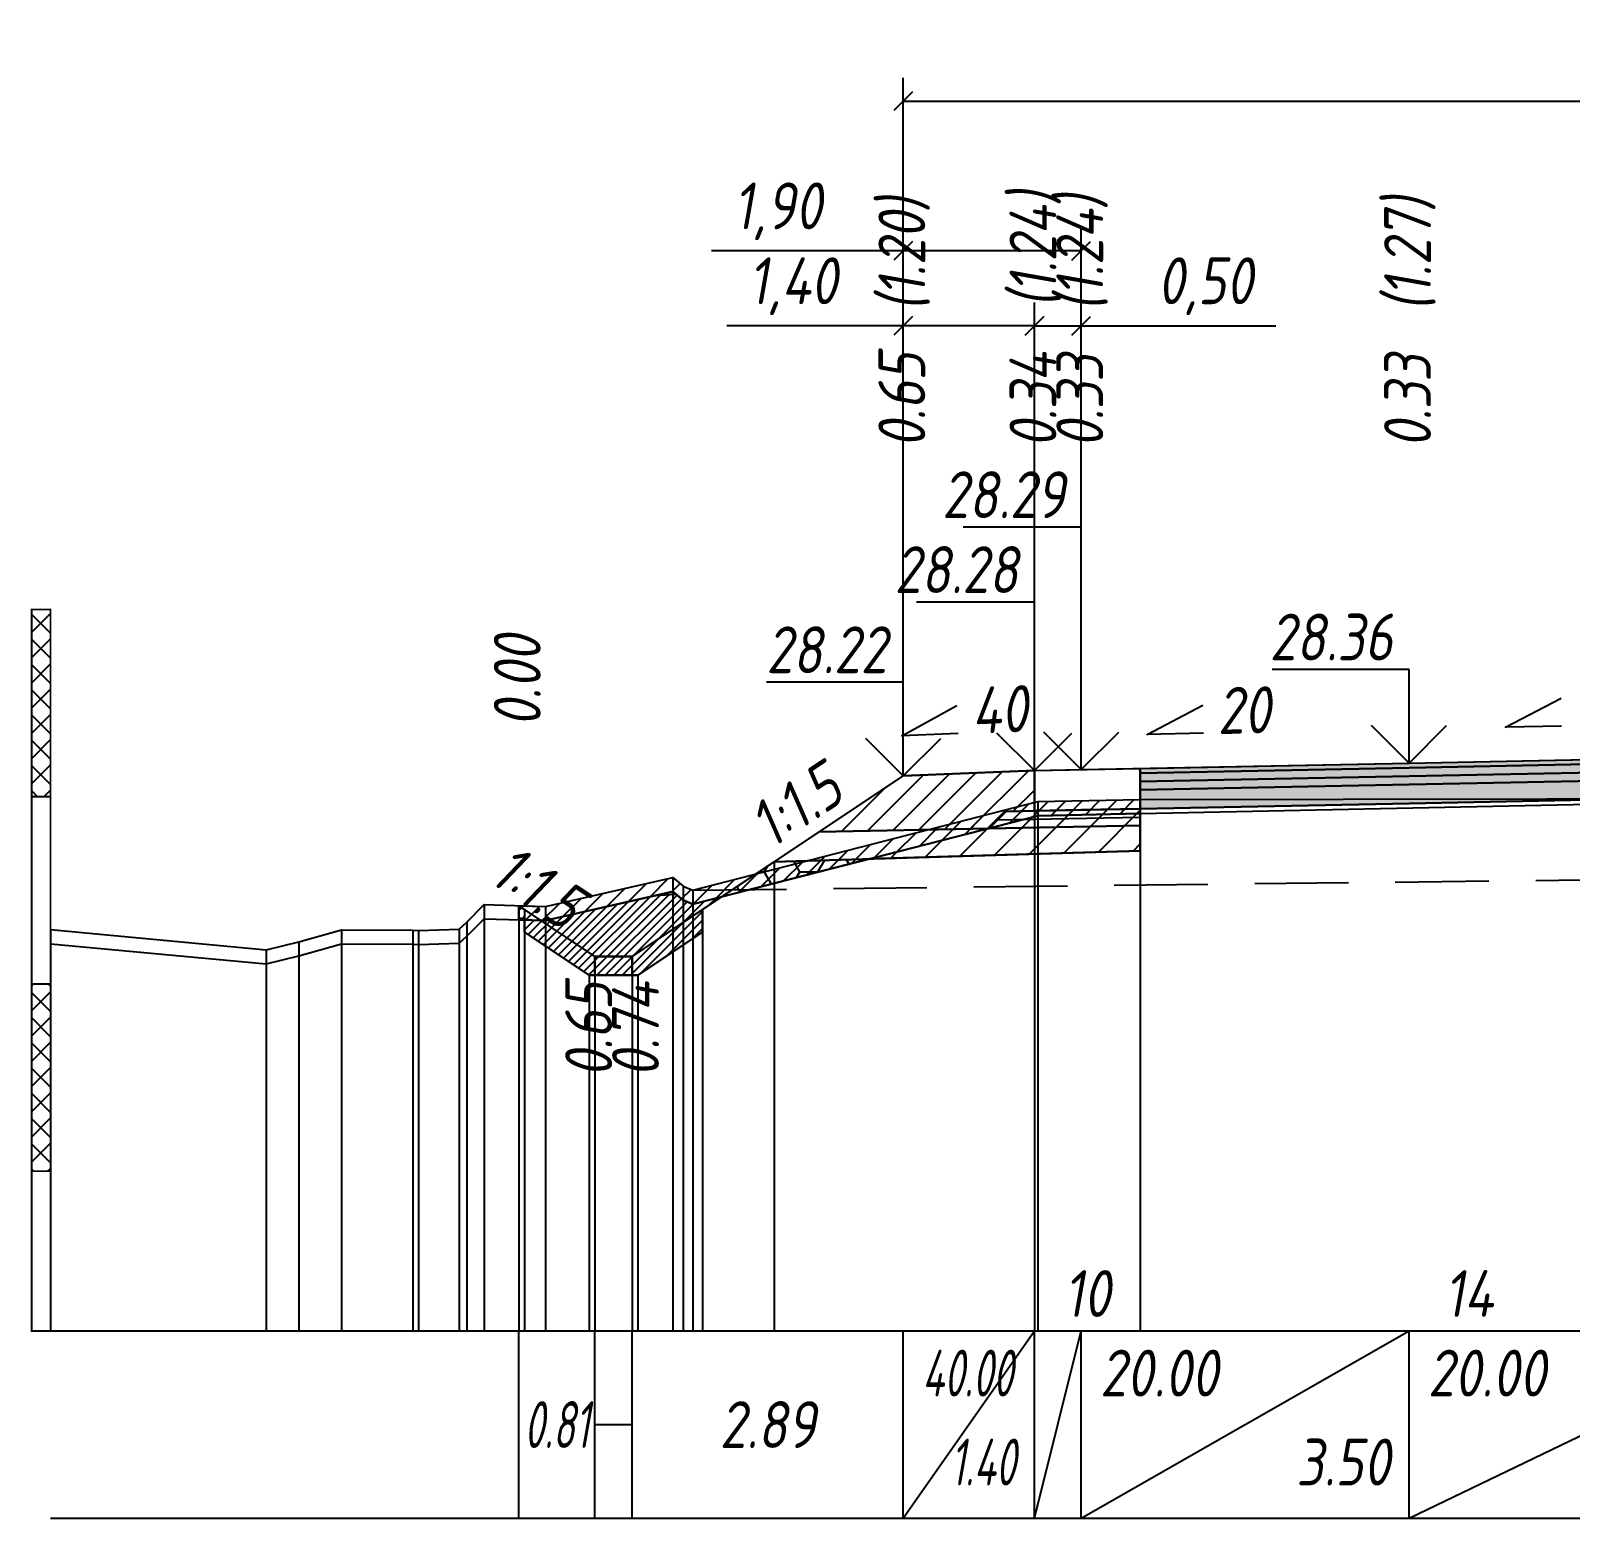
# Model space of a CAD drawing. Extents: x -717 to 1451, y -133302 to 233.
# Drawn here: x 78.9 to 161.1, y -93605 to -93525.6 of the extents above; entities that cross this region are included whole.
import ezdxf
from ezdxf.enums import TextEntityAlignment as Align

# ---------------------------------------------------------------- set-up
doc = ezdxf.new("R2010")
doc.units = 0
doc.linetypes.add('штриховая', pattern=[0.75, 0.5, -0.25])
for name, color, linetype in [('Интерполированный поперечник', 2, 'Continuous'), ('Код_514', 1, 'Continuous'), ('Контур_0', 7, 'Continuous'), ('Контур_2521', 7, 'Continuous'), ('Контур_2564', 7, 'Continuous'), ('Контур_2660', 7, 'Continuous'), ('Контур_2665', 7, 'Continuous'), ('Контур_400', 7, 'Continuous'), ('Контур_508', 7, 'Continuous'), ('Контур_512', 7, 'Continuous'), ('Контур_513', 7, 'Continuous'), ('Контур_818', 7, 'Continuous'), ('Красный поперечник', 1, 'Continuous'), ('Линейка абсолютных высот', 7, 'Continuous'), ('Объём_2501', 7, 'Continuous'), ('Объём_2564', 7, 'Continuous'), ('Объём_2650', 7, 'Continuous'), ('Объём_2660', 7, 'Continuous'), ('Объём_2661', 7, 'Continuous'), ('Объём_2663', 7, 'Continuous'), ('Объём_2664', 7, 'Continuous'), ('Объём_2665', 7, 'Continuous'), ('Объём_2666', 7, 'Continuous'), ('Объём_2753', 7, 'Continuous'), ('Откосы', 7, 'Continuous'), ('Отметки покрытия', 7, 'Continuous'), ('Рабочие отметки', 7, 'Continuous'), ('Рабочие отметки доп.', 7, 'Continuous'), ('Слои выравнивания', 7, 'Continuous'), ('Таблица', 7, 'Continuous'), ('Уклоны проезжей части', 7, 'Continuous'), ('Черный поперечник', 3, 'Continuous')]:
    doc.layers.add(name, color=color, linetype=linetype)
for name, color, linetype, true_color in [('Контур_2540', 2, 'Continuous', 0xffff00), ('Контур_2560', 2, 'Continuous', 0xffff00), ('Контур_2561', 7, 'Continuous', 0xff8040), ('Контур_2562', 3, 'Continuous', 0x00ff00), ('Контур_2563', 7, 'Continuous', 0xff8000), ('Контур_2570', 7, 'Continuous', 0x80ff00), ('Контур_2583', 3, 'Continuous', 0x00ff00), ('Контур_2584', 3, 'Continuous', 0x00ff00), ('Контур_2725', 7, 'Continuous', 0x323232), ('Контур_2736', 4, 'Continuous', 0x00ffff), ('Контур_2737', 4, 'Continuous', 0x00ffff), ('Контур_2738', 4, 'Continuous', 0x00ffff), ('Контур_2739', 4, 'Continuous', 0x00ffff), ('Контур_2741', 4, 'Continuous', 0x00ffff), ('Контур_2742', 4, 'Continuous', 0x00ffff), ('Контур_2743', 4, 'Continuous', 0x00ffff), ('Контур_2744', 7, 'Continuous', 0xa4ffff), ('Контур_2745', 7, 'Continuous', 0xa4ffff), ('Контур_2747', 4, 'Continuous', 0x00ffff), ('Контур_2748', 4, 'Continuous', 0x00ffff), ('Контур_2749', 4, 'Continuous', 0x00ffff), ('Контур_2750', 4, 'Continuous', 0x00ffff), ('Контур_2751', 4, 'Continuous', 0x00ffff), ('Контур_2752', 4, 'Continuous', 0x00ffff), ('Контур_2760', 7, 'Continuous', 0x323232), ('Контур_2761', 7, 'Continuous', 0x323232), ('Контур_2762', 7, 'Continuous', 0x323232), ('Контур_2763', 7, 'Continuous', 0x323232), ('Контур_402', 7, 'Continuous', 0xff6464), ('Контур_703', 4, 'Continuous', 0x00ffff), ('Контур_705', 4, 'Continuous', 0x00ffff), ('Контур_707', 4, 'Continuous', 0x00ffff), ('Контур_720', 131, 'Continuous', 0xaaffff), ('Объём_2500', 7, 'Continuous', 0xc0c0c0), ('Объём_2520', 7, 'Continuous', 0x80ffff), ('Объём_2540', 2, 'Continuous', 0xffff00), ('Объём_2560', 2, 'Continuous', 0xffff00), ('Объём_2561', 7, 'Continuous', 0xff8040), ('Объём_2562', 3, 'Continuous', 0x00ff00), ('Объём_2563', 7, 'Continuous', 0xff8000), ('Объём_2570', 7, 'Continuous', 0x80ff00), ('Объём_2583', 3, 'Continuous', 0x00ff00), ('Объём_2584', 3, 'Continuous', 0x00ff00), ('Объём_2592', 3, 'Continuous', 0x00ff00), ('Объём_2596', 3, 'Continuous', 0x00ff00), ('Объём_2600', 7, 'Continuous', 0x808000), ('Объём_2620', 2, 'Continuous', 0xffff00), ('Объём_2746', 2, 'Continuous', 0xffff00)]:
    doc.layers.add(name, color=color, linetype=linetype, true_color=true_color)
doc.styles.get("Standard").update_dxf_attribs({"font": 'txt', "height": 2.5})
doc.styles.add('М', font='romand.shx', dxfattribs={"width": 0.8, "oblique": 10, "height": 2.5})
doc.dimstyles.new('ISO-25', dxfattribs={"dimtxt": 2.5, "dimasz": 2.5, "dimexe": 1.25, "dimexo": 0.625, "dimtad": 1, "dimtxsty": 'Standard', "dimcen": 2.5, "dimadec": 0, "dimazin": 0, "dimtfac": 1, "dimtmove": 0, "dimatfit": 3, "dimfxl": 1, "dimarcsym": 0})
pattern_1 = [(45.0000013, (0, 0), (-0.67351924, 0.673519211), []), (135.0000003, (0, 0), (-0.673519222, -0.67351923), [])]

# ---------------------------------------------------------------- blocks, each defined once
blk = doc.blocks.new('_Oblique')
at = {"color": 0, "linetype": 'ByBlock', "lineweight": -2}
blk.add_line((-0.5, -0.5), (0.5, 0.5), dxfattribs=at)
blk = doc.blocks.new('*D1844')
at = {"color": 0, "lineweight": -2, "transparency": 16777216}
for p, q in [((125.533, -93564.792), (125.533, -93540.072)), ((132.533, -93564.512), (132.533, -93540.072)), ((125.533, -93541.322), (116.108, -93541.322)), ((132.533, -93541.322), (125.533, -93541.322))]:
    blk.add_line(p, q, dxfattribs=at)
at = {"layer": 'Defpoints', "color": 0, "transparency": 16777216}
for p in [(132.533, -93541.322), (132.533, -93565.137), (125.533, -93565.417)]:
    blk.add_point(p, dxfattribs=at)
at = {"color": 0, "lineweight": -2, "transparency": 16777216, "rotation": 180}
blk.add_blockref('_Oblique', (125.533, -93541.322), dxfattribs=at)
at = {"color": 0, "lineweight": -2, "transparency": 16777216}
blk.add_blockref('_Oblique', (132.533, -93541.322), dxfattribs=at)
at = {"color": 0, "transparency": 16777216, "insert": (119.648, -93539.209), "char_height": 2.5, "width": 8.75, "attachment_point": 5, "style": 'М'}
blk.add_mtext('1,40', dxfattribs=at)
blk = doc.blocks.new('*D1846')
at = {"color": 0, "lineweight": -2, "transparency": 16777216}
for p, q in [((132.533, -93564.512), (132.533, -93540.072)), ((135.033, -93564.462), (135.033, -93540.072)), ((132.533, -93541.322), (135.033, -93541.322)), ((135.033, -93541.322), (145.42, -93541.322))]:
    blk.add_line(p, q, dxfattribs=at)
at = {"layer": 'Defpoints', "color": 0, "transparency": 16777216}
for p in [(135.033, -93541.322), (132.533, -93565.137), (135.033, -93565.087)]:
    blk.add_point(p, dxfattribs=at)
at = {"color": 0, "lineweight": -2, "transparency": 16777216, "rotation": 180}
blk.add_blockref('_Oblique', (132.533, -93541.322), dxfattribs=at)
at = {"color": 0, "lineweight": -2, "transparency": 16777216}
blk.add_blockref('_Oblique', (135.033, -93541.322), dxfattribs=at)
at = {"color": 0, "transparency": 16777216, "insert": (141.659, -93539.209), "char_height": 2.5, "width": 9.16667, "attachment_point": 5, "style": 'М'}
blk.add_mtext('0,50', dxfattribs=at)
blk = doc.blocks.new('*D1849')
at = {"color": 0, "lineweight": -2, "transparency": 16777216}
for p, q in [((125.533, -93564.792), (125.533, -93536.072)), ((135.033, -93564.462), (135.033, -93536.072)), ((125.533, -93537.322), (115.296, -93537.322)), ((135.033, -93537.322), (125.533, -93537.322))]:
    blk.add_line(p, q, dxfattribs=at)
at = {"layer": 'Defpoints', "color": 0, "transparency": 16777216}
for p in [(135.033, -93537.322), (135.033, -93565.087), (125.533, -93565.417)]:
    blk.add_point(p, dxfattribs=at)
at = {"color": 0, "lineweight": -2, "transparency": 16777216, "rotation": 180}
blk.add_blockref('_Oblique', (125.533, -93537.322), dxfattribs=at)
at = {"color": 0, "lineweight": -2, "transparency": 16777216}
blk.add_blockref('_Oblique', (135.033, -93537.322), dxfattribs=at)
at = {"color": 0, "transparency": 16777216, "insert": (118.836, -93535.209), "char_height": 2.5, "width": 8.75, "attachment_point": 5, "style": 'М'}
blk.add_mtext('1,90', dxfattribs=at)
blk = doc.blocks.new('*D1850')
at = {"color": 0, "lineweight": -2, "transparency": 16777216}
for p, q in [((125.533, -93564.792), (125.533, -93528.072)), ((221.033, -93564.792), (221.033, -93528.072)), ((125.533, -93529.322), (221.033, -93529.322))]:
    blk.add_line(p, q, dxfattribs=at)
at = {"layer": 'Defpoints', "color": 0, "transparency": 16777216}
for p in [(221.033, -93529.322), (125.533, -93565.417), (221.033, -93565.417)]:
    blk.add_point(p, dxfattribs=at)
at = {"color": 0, "lineweight": -2, "transparency": 16777216, "rotation": 180}
blk.add_blockref('_Oblique', (125.533, -93529.322), dxfattribs=at)
at = {"color": 0, "lineweight": -2, "transparency": 16777216}
blk.add_blockref('_Oblique', (221.033, -93529.322), dxfattribs=at)
at = {"color": 0, "transparency": 16777216, "insert": (173.283, -93527.209), "char_height": 2.5, "width": 10.41667, "attachment_point": 5, "style": 'М'}
blk.add_mtext('19,10', dxfattribs=at)

msp = doc.modelspace()

# ---------------------------------------------------------------- hatches: boundary and pattern name
at = {"layer": 'Линейка абсолютных высот'}
h = msp.add_hatch(dxfattribs=at)
h.set_pattern_fill('ANSI37', scale=0.3, style=0)
h.set_pattern_definition(pattern_1)
h.paths.add_polyline_path([(80, -93566.47), (80, -93556.47), (79, -93556.47), (79, -93566.47)])
h = msp.add_hatch(dxfattribs=at)
h.set_pattern_fill('ANSI37', scale=0.3, style=0)
h.set_pattern_definition(pattern_1)
h.paths.add_polyline_path([(80, -93586.47), (80, -93576.47), (79, -93576.47), (79, -93586.47)])
at = {"layer": 'Объём_2563'}
h = msp.add_hatch(dxfattribs=at)
h.set_pattern_fill('ANSI31', color=256, scale=0.3)
h.paths.add_polyline_path([(125.533, -93565.354), (132.533, -93565.074), (132.533, -93567.224), (131.033, -93567.254), (130.114, -93568.172), (121.033, -93568.354)])
at = {"layer": 'Объём_2570'}
h = msp.add_hatch(dxfattribs=at)
h.set_pattern_fill('ANSI31', color=256, scale=0.2)
h.paths.add_polyline_path([(138.183, -93567.371), (132.72, -93567.484), (114.299, -93572.215), (113.786, -93571.993), (113.222, -93571.539), (106.435, -93573.085), (105, -93573.041), (105, -93572.291), (106.435, -93572.335), (113.222, -93570.789), (113.786, -93571.243), (114.299, -93571.465), (132.72, -93566.734), (138.183, -93566.611)])
at = {"layer": 'Объём_2600'}
h = msp.add_hatch(dxfattribs=at)
h.set_pattern_fill('ANSI31', color=6, scale=0.4)
h.paths.add_polyline_path([(138.183, -93569.362), (123.717, -93569.796), (132.72, -93567.484), (138.183, -93567.371)])
h = msp.add_hatch(dxfattribs=at)
h.set_pattern_fill('HONEY', color=5, scale=0.3)
h.paths.add_polyline_path([(115.832, -93571.821), (118.641, -93569.948), (123.717, -93569.796)])
h = msp.add_hatch(dxfattribs=at)
h.set_pattern_fill('HONEY', color=5, scale=0.3)
h.paths.add_polyline_path([(105, -93573.041), (105, -93572.291), (105.314, -93572.5), (105.314, -93573.05)])
at = {"layer": 'Объём_2620'}
h = msp.add_hatch(dxfattribs=at)
h.set_pattern_fill('ANSI31', color=2, scale=0.1)
h.paths.add_polyline_path([(106.435, -93573.085), (112.316, -93571.745), (113.38, -93571.666), (113.786, -93571.993), (114.299, -93572.215), (115.832, -93571.821), (114.814, -93572.5), (114.814, -93573.702), (111.367, -93576), (108.761, -93576), (105.314, -93573.702), (105.314, -93573.05)])
at = {"layer": 'Слои выравнивания'}
for color, points in [(2, [(138.183, -93564.961), (152.533, -93564.674), (173.283, -93564.259), (173.283, -93564.509), (152.533, -93564.924), (138.183, -93565.211)]), (3, [(138.183, -93565.211), (152.533, -93564.924), (173.283, -93564.509), (173.283, -93564.959), (152.533, -93565.374), (138.183, -93565.661)]), (4, [(138.183, -93565.661), (152.533, -93565.374), (173.283, -93564.959), (173.283, -93565.409), (152.533, -93565.824), (138.183, -93566.111)]), (5, [(138.183, -93566.111), (152.533, -93565.824), (173.283, -93565.409), (173.283, -93566.409), (152.533, -93566.824), (138.183, -93567.111)])]:
    msp.add_hatch(color=color, dxfattribs=at).paths.add_polyline_path(points)

# ---------------------------------------------------------------- linework, layer by layer
at = {"layer": 'Интерполированный поперечник', "linetype": 'штриховая', "ltscale": 10, "flags": 128}
msp.add_lwpolyline([(114.299, -93571.465), (237.093, -93570.026)], dxfattribs=at)
at = {"layer": 'Код_514'}
for p, q in [((105, -93605), (105, -93595)), ((109.064, -93605), (109.064, -93595)), ((111.064, -93605), (111.064, -93595)), ((125.533, -93605), (125.533, -93595)), ((125.533, -93605), (132.533, -93595)), ((132.533, -93605), (132.533, -93595)), ((132.533, -93605), (135.033, -93595)), ((135.033, -93605), (135.033, -93595)), ((135.033, -93605), (152.533, -93595)), ((152.533, -93605), (152.533, -93595)), ((152.533, -93605), (173.283, -93595)), ((109.064, -93600), (111.064, -93600))]:
    msp.add_line(p, q, dxfattribs=at)
at = {"layer": 'Контур_0', "flags": 128}
for points in [[(135.033, -93567.174), (132.533, -93567.224), (132.533, -93565.074), (138.183, -93564.961), (138.183, -93567.111), (135.033, -93567.174), (135.033, -93567.174)], [(125.533, -93565.354), (116.404, -93571.44), (116.404, -93571.44), (116.404, -93571.44), (116.404, -93571.44), (116.404, -93571.44), (116.404, -93571.44), (116.404, -93571.44), (116.404, -93571.44), (116.404, -93571.44), (116.404, -93571.44), (116.404, -93571.44), (116.404, -93571.44), (116.404, -93571.44), (116.404, -93571.44), (111.064, -93575), (109.064, -93575), (105, -93572.291), (105, -93572.291), (105, -93572.291), (105, -93572.291), (105, -93572.291), (105, -93572.291), (105, -93572.291), (105, -93572.291), (105, -93572.291), (105, -93572.291), (105, -93572.291), (105, -93572.291), (105, -93572.291)], [(125.533, -93565.354), (116.404, -93571.44), (116.404, -93571.44), (116.404, -93571.44), (116.404, -93571.44), (116.404, -93571.44), (116.404, -93571.44), (116.404, -93571.44), (116.404, -93571.44), (116.404, -93571.44), (116.404, -93571.44), (116.404, -93571.44), (116.404, -93571.44), (116.404, -93571.44), (116.404, -93571.44), (111.064, -93575)], [(121.033, -93568.354), (130.114, -93568.172), (131.033, -93567.254), (132.533, -93567.224)], [(131.033, -93567.254), (138.183, -93567.111), (138.183, -93568.011), (130.114, -93568.172), (131.033, -93567.254), (131.033, -93567.254)]]:
    msp.add_lwpolyline(points, dxfattribs=at)
at = {"layer": 'Контур_2521', "color": 250, "flags": 128}
msp.add_lwpolyline([(130.574, -93567.713), (138.183, -93567.561)], dxfattribs=at)
at = {"layer": 'Контур_2540', "flags": 128}
msp.add_lwpolyline([(130.114, -93568.172), (138.183, -93568.011), (138.183, -93569.362), (118.641, -93569.948), (121.033, -93568.354), (130.114, -93568.172), (130.114, -93568.172)], dxfattribs=at)
at = {"layer": 'Контур_2560', "flags": 128}
msp.add_lwpolyline([(125.533, -93565.354), (125.533, -93565.354), (125.533, -93565.354), (132.533, -93565.074)], dxfattribs=at)
at = {"layer": 'Контур_2561', "flags": 128}
msp.add_lwpolyline([(132.533, -93565.074), (132.533, -93565.074), (125.533, -93565.354), (125.533, -93565.354), (132.533, -93565.074)], dxfattribs=at)
at = {"layer": 'Контур_2562', "flags": 128}
msp.add_lwpolyline([(125.533, -93565.354), (125.533, -93565.354), (125.533, -93565.354), (125.533, -93565.354), (125.533, -93565.354)], dxfattribs=at)
at = {"layer": 'Контур_2563', "flags": 128}
msp.add_lwpolyline([(125.533, -93565.354), (132.533, -93565.074), (132.533, -93567.224), (131.033, -93567.254), (130.114, -93568.172), (121.033, -93568.354), (125.533, -93565.354), (125.533, -93565.354)], dxfattribs=at)
at = {"layer": 'Контур_2564', "flags": 128}
msp.add_lwpolyline([(125.533, -93565.354), (132.533, -93565.074)], dxfattribs=at)
at = {"layer": 'Контур_2570', "flags": 128}
msp.add_lwpolyline([(80, -93574.32), (91.523, -93575.393), (93.256, -93574.972), (95.534, -93574.332), (99.347, -93574.341), (99.657, -93574.358), (101.825, -93574.298), (102.233, -93573.922), (103.148, -93572.984), (106.435, -93573.085), (106.435, -93573.085), (113.222, -93571.539), (113.786, -93571.993), (114.299, -93572.215), (132.72, -93567.484), (138.183, -93567.371), (173.283, -93566.628)], dxfattribs=at)
at = {"layer": 'Контур_2583', "flags": 128}
for points in [[(108.761, -93576), (109.064, -93576), (109.064, -93575), (105.314, -93572.5), (105.314, -93573.702), (108.761, -93576)], [(114.814, -93573.702), (114.814, -93572.5), (111.064, -93575), (111.064, -93576), (111.367, -93576), (114.814, -93573.702)]]:
    msp.add_lwpolyline(points, dxfattribs=at)
at = {"layer": 'Контур_2584', "flags": 128}
msp.add_lwpolyline([(111.064, -93576), (111.064, -93575), (109.064, -93575), (109.064, -93576), (111.064, -93576)], dxfattribs=at)
at = {"layer": 'Контур_2660', "flags": 128}
msp.add_lwpolyline([(118.641, -93569.948), (138.183, -93569.362)], dxfattribs=at)
at = {"layer": 'Контур_2665', "flags": 128}
msp.add_lwpolyline([(125.533, -93565.354), (125.533, -93565.354)], dxfattribs=at)
at = {"layer": 'Контур_2725', "flags": 128}
msp.add_lwpolyline([(138.183, -93567.111), (152.533, -93566.824), (173.283, -93566.409), (174.679, -93566.437), (194.033, -93566.824), (200.6, -93566.955), (211.533, -93567.174), (214.033, -93567.224)], dxfattribs=at)
at = {"layer": 'Контур_2736', "flags": 128}
for points in [[(125.533, -93565.354), (116.404, -93571.44)], [(116.404, -93571.44), (111.064, -93575)]]:
    msp.add_lwpolyline(points, dxfattribs=at)
at = {"layer": 'Контур_2737', "flags": 128}
msp.add_lwpolyline([(116.404, -93571.44), (116.404, -93571.44)], dxfattribs=at)
at = {"layer": 'Контур_2738', "flags": 128}
msp.add_lwpolyline([(116.404, -93571.44), (116.404, -93571.44)], dxfattribs=at)
at = {"layer": 'Контур_2739', "flags": 128}
msp.add_lwpolyline([(116.404, -93571.44), (116.404, -93571.44)], dxfattribs=at)
at = {"layer": 'Контур_2741', "flags": 128}
msp.add_lwpolyline([(105, -93572.291), (105, -93572.291)], dxfattribs=at)
at = {"layer": 'Контур_2742', "flags": 128}
msp.add_lwpolyline([(105, -93572.291), (105, -93572.291)], dxfattribs=at)
at = {"layer": 'Контур_2743', "flags": 128}
msp.add_lwpolyline([(105, -93572.291), (105, -93572.291)], dxfattribs=at)
at = {"layer": 'Контур_2744', "flags": 128}
msp.add_lwpolyline([(105, -93572.291), (105, -93572.291)], dxfattribs=at)
msp.add_lwpolyline([(105, -93572.291), (105, -93572.291)], dxfattribs=at)
msp.add_lwpolyline([(105, -93572.291), (105, -93572.291)], dxfattribs=at)
msp.add_lwpolyline([(105, -93572.291), (105, -93572.291)], dxfattribs=at)
msp.add_lwpolyline([(105, -93572.291), (105, -93572.291)], dxfattribs=at)
msp.add_lwpolyline([(105, -93572.291), (105, -93572.291)], dxfattribs=at)
at = {"layer": 'Контур_2745', "flags": 128}
msp.add_lwpolyline([(116.404, -93571.44), (116.404, -93571.44)], dxfattribs=at)
msp.add_lwpolyline([(116.404, -93571.44), (116.404, -93571.44)], dxfattribs=at)
msp.add_lwpolyline([(116.404, -93571.44), (116.404, -93571.44)], dxfattribs=at)
msp.add_lwpolyline([(116.404, -93571.44), (116.404, -93571.44)], dxfattribs=at)
msp.add_lwpolyline([(116.404, -93571.44), (116.404, -93571.44)], dxfattribs=at)
msp.add_lwpolyline([(116.404, -93571.44), (116.404, -93571.44)], dxfattribs=at)
at = {"layer": 'Контур_2747', "flags": 128}
msp.add_lwpolyline([(116.404, -93571.44), (116.404, -93571.44)], dxfattribs=at)
at = {"layer": 'Контур_2748', "flags": 128}
msp.add_lwpolyline([(116.404, -93571.44), (116.404, -93571.44)], dxfattribs=at)
at = {"layer": 'Контур_2749', "flags": 128}
msp.add_lwpolyline([(116.404, -93571.44), (116.404, -93571.44)], dxfattribs=at)
at = {"layer": 'Контур_2750', "flags": 128}
msp.add_lwpolyline([(105, -93572.291), (105, -93572.291)], dxfattribs=at)
at = {"layer": 'Контур_2751', "flags": 128}
msp.add_lwpolyline([(105, -93572.291), (105, -93572.291)], dxfattribs=at)
at = {"layer": 'Контур_2752', "flags": 128}
msp.add_lwpolyline([(105, -93572.291), (105, -93572.291)], dxfattribs=at)
at = {"layer": 'Контур_2760', "flags": 128}
msp.add_lwpolyline([(138.183, -93564.961), (152.533, -93564.674), (173.283, -93564.259), (174.679, -93564.287), (194.033, -93564.674), (200.6, -93564.805), (211.533, -93565.024), (214.033, -93565.074)], dxfattribs=at)
at = {"layer": 'Контур_2761', "flags": 128}
msp.add_lwpolyline([(138.183, -93565.211), (152.533, -93564.924), (173.283, -93564.509), (174.679, -93564.537), (194.033, -93564.924), (200.6, -93565.055), (211.533, -93565.274), (214.033, -93565.324)], dxfattribs=at)
at = {"layer": 'Контур_2762', "flags": 128}
msp.add_lwpolyline([(138.183, -93565.661), (152.533, -93565.374), (173.283, -93564.959), (174.679, -93564.987), (194.033, -93565.374), (200.6, -93565.505), (211.533, -93565.724), (214.033, -93565.774)], dxfattribs=at)
at = {"layer": 'Контур_2763', "flags": 128}
msp.add_lwpolyline([(138.183, -93566.111), (152.533, -93565.824), (173.283, -93565.409), (174.679, -93565.437), (194.033, -93565.824), (200.6, -93565.955), (211.533, -93566.174), (214.033, -93566.224)], dxfattribs=at)
at = {"layer": 'Контур_400', "flags": 128}
msp.add_lwpolyline([(132.533, -93565.074), (135.033, -93565.024), (135.033, -93565.024), (135.033, -93565.024), (135.033, -93565.024), (135.033, -93565.024), (135.033, -93565.024), (152.533, -93564.674), (173.283, -93564.259)], dxfattribs=at)
at = {"layer": 'Контур_402', "flags": 128}
msp.add_lwpolyline([(118.641, -93569.948), (138.183, -93569.362), (138.183, -93567.111), (173.283, -93566.409), (214.033, -93567.224), (214.033, -93569.532), (227.817, -93569.945)], dxfattribs=at)
at = {"layer": 'Контур_508', "flags": 128}
msp.add_lwpolyline([(105, -93572.291), (105.314, -93572.5), (105.314, -93573.702), (108.761, -93576), (109.064, -93576), (111.064, -93576), (111.367, -93576), (114.814, -93573.702), (114.814, -93572.5), (118.641, -93569.948), (138.183, -93569.362), (138.183, -93567.111), (173.283, -93566.409), (214.033, -93567.224), (214.033, -93569.532), (227.817, -93569.945), (227.817, -93571.079), (231.264, -93573.377), (231.567, -93573.377), (233.567, -93573.377), (233.869, -93573.377), (237.093, -93571.228)], dxfattribs=at)
at = {"layer": 'Контур_512', "flags": 128}
msp.add_lwpolyline([(105, -93572.291), (105.314, -93572.5), (105.314, -93573.702), (108.761, -93576), (109.064, -93576), (111.064, -93576), (111.367, -93576), (114.814, -93573.702), (114.814, -93572.5), (118.641, -93569.948), (138.183, -93569.362)], dxfattribs=at)
at = {"layer": 'Контур_513', "flags": 128}
msp.add_lwpolyline([(105, -93572.291), (105.314, -93572.5), (105.314, -93573.702), (108.761, -93576), (109.064, -93576), (111.064, -93576), (111.367, -93576), (114.814, -93573.702), (114.814, -93572.5), (118.641, -93569.948), (138.183, -93569.362), (138.183, -93567.111), (173.283, -93566.409), (214.033, -93567.224), (214.033, -93569.532), (227.817, -93569.945), (227.817, -93571.079), (231.264, -93573.377), (231.567, -93573.377), (233.567, -93573.377), (233.869, -93573.377), (237.093, -93571.228)], dxfattribs=at)
at = {"layer": 'Контур_703', "flags": 128}
msp.add_lwpolyline([(125.533, -93565.354), (116.404, -93571.44)], dxfattribs=at)
at = {"layer": 'Контур_705', "flags": 128}
msp.add_lwpolyline([(116.404, -93571.44), (116.404, -93571.44)], dxfattribs=at)
at = {"layer": 'Контур_707', "flags": 128}
msp.add_lwpolyline([(109.064, -93575), (105, -93572.291)], dxfattribs=at)
at = {"layer": 'Контур_720', "flags": 128}
msp.add_lwpolyline([(111.064, -93575), (109.064, -93575)], dxfattribs=at)
at = {"layer": 'Контур_818', "flags": 128}
msp.add_lwpolyline([(105, -93573.041), (106.435, -93573.085), (106.435, -93573.085), (113.222, -93571.539), (113.786, -93571.993), (114.299, -93572.215), (132.72, -93567.484), (138.183, -93567.371), (173.283, -93566.628), (174.679, -93566.598), (200.6, -93567.05), (217.706, -93567.307), (218.206, -93566.557), (224.639, -93566.9), (228.084, -93567.262), (228.084, -93566.512), (231.613, -93567.076), (233.161, -93567.286), (235.519, -93568.977), (237.091, -93570.026), (237.093, -93570.027)], dxfattribs=at)
at = {"layer": 'Красный поперечник'}
for p, q in [((152.533, -93564.674), (173.283, -93564.259)), ((125.533, -93565.354), (132.533, -93565.074)), ((132.533, -93565.074), (135.033, -93565.024)), ((135.033, -93565.024), (152.533, -93564.674)), ((111.064, -93575), (125.533, -93565.354)), ((118.641, -93569.948), (118.641, -93595)), ((138.183, -93569.362), (138.183, -93595)), ((105, -93572.291), (105, -93595)), ((105, -93572.291), (109.064, -93575)), ((105.314, -93572.5), (105.314, -93595)), ((114.814, -93572.5), (114.814, -93595)), ((105.314, -93573.702), (105.314, -93595)), ((114.814, -93573.702), (114.814, -93595)), ((109.064, -93575), (111.064, -93575)), ((108.761, -93576), (108.761, -93595)), ((109.064, -93576), (109.064, -93595)), ((111.064, -93576), (111.064, -93595)), ((111.367, -93576), (111.367, -93595))]:
    msp.add_line(p, q, dxfattribs=at)
at = {"layer": 'Линейка абсолютных высот', "color": 7, "const_width": 0.1, "flags": 128}
for points in [[(80, -93566.47), (80, -93556.47), (79, -93556.47), (79, -93566.47), (80, -93566.47)], [(80, -93576.47), (80, -93566.47), (79, -93566.47), (79, -93576.47), (80, -93576.47)], [(80, -93586.47), (80, -93576.47), (79, -93576.47), (79, -93586.47), (80, -93586.47)], [(80, -93595), (80, -93586.47), (79, -93586.47), (79, -93595), (80, -93595)]]:
    msp.add_lwpolyline(points, dxfattribs=at)
at = {"layer": 'Объём_2500', "flags": 128}
msp.add_lwpolyline([(135.033, -93567.174), (132.533, -93567.224), (132.533, -93565.074), (138.183, -93564.961), (138.183, -93567.111), (135.033, -93567.174), (135.033, -93567.174)], dxfattribs=at)
at = {"layer": 'Объём_2501', "flags": 128}
msp.add_lwpolyline([(132.533, -93565.074), (135.033, -93565.024), (135.033, -93565.024), (135.033, -93565.024), (135.033, -93565.024), (135.033, -93565.024), (135.033, -93565.024), (152.533, -93564.674), (173.283, -93564.259)], dxfattribs=at)
at = {"layer": 'Объём_2520', "color": 250, "flags": 128}
msp.add_lwpolyline([(131.033, -93567.254), (138.183, -93567.111), (138.183, -93568.011), (130.114, -93568.172), (131.033, -93567.254), (131.033, -93567.254)], dxfattribs=at)
at = {"layer": 'Объём_2540', "flags": 128}
msp.add_lwpolyline([(130.114, -93568.172), (138.183, -93568.011), (138.183, -93569.362), (118.641, -93569.948), (121.033, -93568.354), (130.114, -93568.172), (130.114, -93568.172)], dxfattribs=at)
at = {"layer": 'Объём_2560', "flags": 128}
msp.add_lwpolyline([(125.533, -93565.354), (125.533, -93565.354), (125.533, -93565.354), (132.533, -93565.074)], dxfattribs=at)
at = {"layer": 'Объём_2561', "flags": 128}
msp.add_lwpolyline([(132.533, -93565.074), (132.533, -93565.074), (125.533, -93565.354), (125.533, -93565.354), (132.533, -93565.074)], dxfattribs=at)
at = {"layer": 'Объём_2562', "flags": 128}
msp.add_lwpolyline([(125.533, -93565.354), (125.533, -93565.354), (125.533, -93565.354), (125.533, -93565.354), (125.533, -93565.354)], dxfattribs=at)
at = {"layer": 'Объём_2563', "color": 250, "flags": 128}
msp.add_lwpolyline([(125.533, -93565.354), (132.533, -93565.074), (132.533, -93567.224), (131.033, -93567.254), (130.114, -93568.172), (121.033, -93568.354), (125.533, -93565.354), (125.533, -93565.354)], dxfattribs=at)
at = {"layer": 'Объём_2564', "flags": 128}
msp.add_lwpolyline([(125.533, -93565.354), (132.533, -93565.074)], dxfattribs=at)
at = {"layer": 'Объём_2570', "flags": 128}
msp.add_lwpolyline([(138.183, -93567.371), (132.72, -93567.484), (114.299, -93572.215), (113.786, -93571.993), (113.222, -93571.539), (106.435, -93573.085), (105, -93573.041), (105, -93572.291), (106.435, -93572.335), (113.222, -93570.789), (113.786, -93571.243), (114.299, -93571.465), (132.72, -93566.734), (138.183, -93566.611), (138.183, -93567.371), (138.183, -93567.371)], dxfattribs=at)
at = {"layer": 'Объём_2583', "flags": 128}
for points in [[(108.761, -93576), (109.064, -93576), (109.064, -93575), (105.314, -93572.5), (105.314, -93573.702), (108.761, -93576)], [(114.814, -93573.702), (114.814, -93572.5), (111.064, -93575), (111.064, -93576), (111.367, -93576), (114.814, -93573.702)]]:
    msp.add_lwpolyline(points, dxfattribs=at)
at = {"layer": 'Объём_2584', "flags": 128}
msp.add_lwpolyline([(111.064, -93576), (111.064, -93575), (109.064, -93575), (109.064, -93576), (111.064, -93576)], dxfattribs=at)
at = {"layer": 'Объём_2592', "flags": 128}
for points in [[(109.064, -93575), (105.314, -93572.5)], [(114.814, -93572.5), (111.064, -93575)]]:
    msp.add_lwpolyline(points, dxfattribs=at)
at = {"layer": 'Объём_2596', "flags": 128}
msp.add_lwpolyline([(111.064, -93575), (109.064, -93575)], dxfattribs=at)
at = {"layer": 'Объём_2600', "color": 5, "flags": 128}
for points in [[(115.832, -93571.821), (118.641, -93569.948), (123.717, -93569.796), (115.832, -93571.821), (115.832, -93571.821)], [(105, -93573.041), (105, -93572.291), (105.314, -93572.5), (105.314, -93573.05), (105, -93573.041), (105, -93573.041)]]:
    msp.add_lwpolyline(points, dxfattribs=at)
at = {"layer": 'Объём_2620', "flags": 128}
msp.add_lwpolyline([(106.435, -93573.085), (112.316, -93571.745), (113.38, -93571.666), (113.786, -93571.993), (114.299, -93572.215), (115.832, -93571.821), (114.814, -93572.5), (114.814, -93573.702), (111.367, -93576), (108.761, -93576), (105.314, -93573.702), (105.314, -93573.05), (106.435, -93573.085), (106.435, -93573.085)], dxfattribs=at)
at = {"layer": 'Объём_2650', "color": 6, "flags": 128}
for points in [[(138.183, -93569.362), (123.717, -93569.796), (132.72, -93567.484), (138.183, -93567.371), (138.183, -93569.362), (138.183, -93569.362)], [(113.222, -93571.539), (113.38, -93571.666), (112.316, -93571.745), (113.222, -93571.539), (113.222, -93571.539)]]:
    msp.add_lwpolyline(points, dxfattribs=at)
at = {"layer": 'Объём_2660', "flags": 128}
msp.add_lwpolyline([(118.641, -93569.948), (138.183, -93569.362)], dxfattribs=at)
at = {"layer": 'Объём_2661', "flags": 128}
msp.add_lwpolyline([(125.533, -93565.354), (116.404, -93571.44)], dxfattribs=at)
at = {"layer": 'Объём_2663', "flags": 128}
for points in [[(116.404, -93571.44), (111.064, -93575)], [(109.064, -93575), (105, -93572.291)]]:
    msp.add_lwpolyline(points, dxfattribs=at)
at = {"layer": 'Объём_2664', "flags": 128}
msp.add_lwpolyline([(111.064, -93575), (109.064, -93575)], dxfattribs=at)
at = {"layer": 'Объём_2665', "flags": 128}
msp.add_lwpolyline([(125.533, -93565.354), (125.533, -93565.354)], dxfattribs=at)
at = {"layer": 'Объём_2666', "flags": 128}
msp.add_lwpolyline([(125.533, -93565.354), (116.404, -93571.44)], dxfattribs=at)
at = {"layer": 'Объём_2746', "flags": 128}
for points in [[(132.72, -93567.484), (138.183, -93567.371), (138.183, -93569.362), (123.717, -93569.796), (132.72, -93567.484), (132.72, -93567.484)], [(114.814, -93573.702), (111.367, -93576), (108.761, -93576), (105.314, -93573.702), (105.314, -93573.05), (106.179, -93573.077), (109.064, -93575), (111.064, -93575), (114.814, -93572.5), (114.814, -93573.702), (114.814, -93573.702)]]:
    msp.add_lwpolyline(points, dxfattribs=at)
at = {"layer": 'Объём_2753', "flags": 128}
msp.add_lwpolyline([(138.183, -93564.961), (138.183, -93564.961)], dxfattribs=at)
at = {"layer": 'Откосы', "color": 1, "flags": 128}
for points in [[(128.456, -93563.093), (125.459, -93563.213), (128.396, -93561.594)], [(141.557, -93563.082), (138.558, -93563.142), (141.527, -93561.583)], [(160.682, -93562.7), (157.683, -93562.76), (160.652, -93561.2)]]:
    msp.add_lwpolyline(points, dxfattribs=at)
at = {"layer": 'Отметки покрытия', "color": 1}
for p, q in [((135.033, -93552.074), (128.733, -93552.074)), ((135.033, -93565.024), (135.033, -93552.074)), ((132.533, -93556.074), (126.233, -93556.074)), ((132.533, -93565.074), (132.533, -93556.074)), ((152.533, -93559.674), (145.233, -93559.674)), ((152.533, -93564.674), (152.533, -93559.674)), ((125.533, -93560.354), (118.233, -93560.354)), ((125.533, -93565.354), (125.533, -93560.354)), ((152.533, -93564.674), (150.533, -93562.674)), ((152.533, -93564.674), (154.533, -93562.674)), ((125.533, -93565.354), (123.533, -93563.354)), ((125.533, -93565.354), (127.533, -93563.354)), ((132.533, -93565.074), (130.533, -93563.074)), ((132.533, -93565.074), (134.533, -93563.074)), ((135.033, -93565.024), (133.033, -93563.024)), ((135.033, -93565.024), (137.033, -93563.024))]:
    msp.add_line(p, q, dxfattribs=at)
at = {"layer": 'Слои выравнивания'}
for p, q in [((132.533, -93565.074), (132.533, -93595)), ((138.183, -93564.961), (138.183, -93595))]:
    msp.add_line(p, q, dxfattribs=at)
at = {"layer": 'Слои выравнивания', "color": 2, "flags": 128}
msp.add_lwpolyline([(138.183, -93564.961), (152.533, -93564.674), (173.283, -93564.259), (173.283, -93564.509), (152.533, -93564.924), (138.183, -93565.211)], close=True, dxfattribs=at)
at = {"layer": 'Слои выравнивания', "color": 3, "flags": 128}
msp.add_lwpolyline([(138.183, -93565.211), (152.533, -93564.924), (173.283, -93564.509), (173.283, -93564.959), (152.533, -93565.374), (138.183, -93565.661)], close=True, dxfattribs=at)
at = {"layer": 'Слои выравнивания', "color": 4, "flags": 128}
msp.add_lwpolyline([(138.183, -93565.661), (152.533, -93565.374), (173.283, -93564.959), (173.283, -93565.409), (152.533, -93565.824), (138.183, -93566.111)], close=True, dxfattribs=at)
at = {"layer": 'Слои выравнивания', "color": 5, "flags": 128}
msp.add_lwpolyline([(138.183, -93566.111), (152.533, -93565.824), (173.283, -93565.409), (173.283, -93566.409), (152.533, -93566.824), (138.183, -93567.111)], close=True, dxfattribs=at)
at = {"layer": 'Таблица'}
for p, q in [((80, -93595), (262.093, -93595)), ((80, -93605), (262.093, -93605))]:
    msp.add_line(p, q, dxfattribs=at)
at = {"layer": 'Черный поперечник', "color": 7}
for p, q in [((132.72, -93566.734), (132.72, -93595)), ((138.183, -93566.621), (138.183, -93595)), ((113.222, -93570.789), (113.222, -93595)), ((113.786, -93571.243), (113.786, -93595)), ((114.299, -93571.465), (114.299, -93595)), ((103.148, -93572.234), (103.148, -93595)), ((106.435, -93572.335), (106.435, -93595)), ((102.233, -93573.172), (102.233, -93595)), ((80, -93573.57), (80, -93595)), ((93.256, -93574.222), (93.256, -93595)), ((95.534, -93573.582), (95.534, -93595)), ((99.347, -93573.591), (99.347, -93595)), ((99.657, -93573.608), (99.657, -93595)), ((101.825, -93573.548), (101.825, -93595)), ((91.523, -93574.643), (91.523, -93595))]:
    msp.add_line(p, q, dxfattribs=at)
at = {"layer": 'Черный поперечник', "flags": 128}
msp.add_lwpolyline([(80, -93573.57), (91.523, -93574.643), (93.256, -93574.222), (95.534, -93573.582), (99.347, -93573.591), (99.657, -93573.608), (101.825, -93573.548), (102.233, -93573.172), (103.148, -93572.234), (106.435, -93572.335), (113.222, -93570.789), (113.786, -93571.243), (114.299, -93571.465), (132.72, -93566.734), (138.183, -93566.621), (214.033, -93566.502)], dxfattribs=at)

# ---------------------------------------------------------------- texts
at = {"layer": 'Код_514', "style": 'М', "oblique": 10}
for s, width, p in [('40.00', 0.6, (126.533, -93596)), ('20.00', 0.8, (136.033, -93596)), ('20.00', 0.8, (153.533, -93596))]:
    msp.add_text(s, height=2.5, dxfattribs=dict(at, width=width)).set_placement(p, align=Align.TOP_LEFT)
for s, width, p in [('0.81', 0.6, (107.032, -93600)), ('2.89', 0.8, (118.298, -93600))]:
    msp.add_text(s, height=2.5, dxfattribs=dict(at, width=width)).set_placement(p, align=Align.MIDDLE_CENTER)
for s, width, p in [('1.40', 0.6, (131.533, -93604)), ('3.50', 0.8, (151.533, -93604))]:
    msp.add_text(s, height=2.5, dxfattribs=dict(at, width=width)).set_placement(p, align=Align.BOTTOM_RIGHT)
at = {"layer": 'Отметки покрытия', "color": 1, "style": 'М', "oblique": 10, "width": 0.8}
for s, p in [('28.29', (134.174, -93552.343)), ('28.28', (131.674, -93556.343)), ('28.36', (151.674, -93559.943)), ('28.22', (124.674, -93560.623))]:
    msp.add_text(s, height=2.5, dxfattribs=at).set_placement(p, align=Align.BOTTOM_RIGHT)
at = {"layer": 'Рабочие отметки', "color": 1, "style": 'М', "oblique": 10, "width": 0.8}
for s, p in [('0.65', (125.455, -93547.824)), ('0.34', (132.455, -93547.824)), ('0.33', (134.955, -93547.824)), ('0.33', (152.455, -93547.824)), ('0.00', (104.922, -93562.722))]:
    msp.add_text(s, height=2.5, rotation=90, dxfattribs=at).set_placement(p, align=Align.MIDDLE_LEFT)
for s, p in [('0.65', (108.736, -93576.371)), ('0.74', (111.236, -93576.371))]:
    msp.add_text(s, height=2.5, rotation=90, dxfattribs=at).set_placement(p, align=Align.MIDDLE_RIGHT)
at = {"layer": 'Рабочие отметки доп.', "color": 1, "style": 'М', "oblique": 10, "width": 0.8}
for s, p in [('(1.24)', (132.455, -93540.324)), ('(1.20)', (125.455, -93540.524)), ('(1.24)', (134.955, -93540.524)), ('(1.27)', (152.455, -93540.524))]:
    msp.add_text(s, height=2.5, rotation=90, dxfattribs=at).set_placement(p, align=Align.MIDDLE_LEFT)
at = {"layer": 'Слои выравнивания', "style": 'М', "oblique": 10, "width": 0.8}
for s, p in [('10', (135.358, -93595)), ('14', (155.733, -93595))]:
    msp.add_text(s, height=2.5, dxfattribs=at).set_placement(p, align=Align.BOTTOM_CENTER)
at = {"layer": 'Уклоны проезжей части', "color": 1, "style": 'М', "oblique": 10, "width": 0.8}
for s, rotation, p in [('40', 2.29061, (130.76, -93563.809)), ('20', 1.14576, (143.763, -93563.849)), ('1:1.5', 33.69007, (120.925, -93568.562)), ('1:1.5', 326.30994, (104.944, -93572.96))]:
    msp.add_text(s, height=2.5, rotation=rotation, dxfattribs=at).set_placement(p, align=Align.BOTTOM_CENTER)

# ---------------------------------------------------------------- dimensions: what is measured, and where the dimension line sits
at = {"color": 5}
dim = msp.add_linear_dim(base=(221.033, -93529.322), p1=(125.533, -93565.417), p2=(221.033, -93565.417), angle=180, dimstyle='ISO-25', override={"dimasz": 1, "dimlfac": 0.2, "dimzin": 0, "dimtxsty": 'М', "dimblk1": 'Oblique', "dimblk2": 'Oblique', "dimsah": 1}, dxfattribs=at)
dim.commit()
dim.dimension.update_dxf_attribs({"geometry": '*D1850', "text_midpoint": (173.283, -93527.209)})
for base, p1, p2, picture, middle in [((135.033, -93537.322), (125.533, -93565.417), (135.033, -93565.087), '*D1849', (118.836, -93537.322)), ((132.533, -93541.322), (125.533, -93565.417), (132.533, -93565.137), '*D1844', (119.648, -93541.322)), ((135.033, -93541.322), (132.533, -93565.137), (135.033, -93565.087), '*D1846', (141.659, -93541.322))]:
    dim = msp.add_linear_dim(base=base, p1=p1, p2=p2, angle=180, dimstyle='ISO-25', override={"dimasz": 1, "dimlfac": 0.2, "dimzin": 0, "dimtxsty": 'М', "dimblk1": 'Oblique', "dimblk2": 'Oblique', "dimsah": 1}, dxfattribs=at)
    dim.commit()
    dim.dimension.update_dxf_attribs({"geometry": picture, "text_midpoint": middle, "dimtype": 160})

doc.saveas('drawing.dxf')
